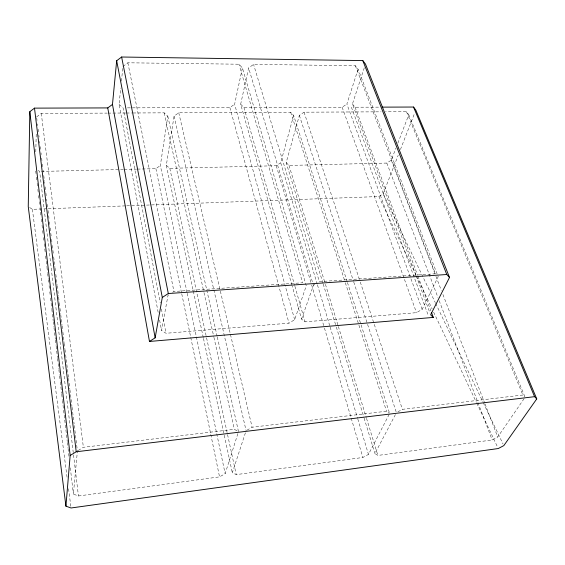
<?xml version="1.0" encoding="UTF-8"?>
<svg xmlns="http://www.w3.org/2000/svg" width="565" height="565" viewBox="0 0 565 565"><rect width="100%" height="100%" fill="white"/><g stroke="black" fill="none" stroke-linecap="round" stroke-linejoin="round"><path stroke-width="0.42" stroke-dasharray="2.83 2.12" d="M35.8 151.851L36.224 133.524M217.313 337.072L238.508 431.625L225.145 473.689L219.545 476.874L78.443 495.978L73.379 494.1L77.412 450.948L74.206 424.718M158.143 312.311L119.06 104.412L120.733 88.034M121.44 81.141L122.767 68.217M187.029 292.423L160.347 165.538L167.805 116.171L164.111 112.838L132.528 112.986M203.294 337.566L166.315 165.397L174.062 116.136L178.752 112.767L290.678 112.244L293.638 115.437L347.171 281.681M122.944 66.493L127.867 62.793L238.974 64.212L242.392 67.864L306.265 285.819L294.655 319.698L288.99 323.166L166.025 333.279L161.562 330.504L168.003 295.361L169.323 294.499M294.655 319.698L234.623 104.221L242.392 67.864M291.971 285.29L240.662 104.207L248.621 67.934L253.565 64.403L355.35 65.702L358.083 69.191L438.193 276.723L422.154 309.352L416.504 312.671L305.044 321.845L301.562 319.14L292.211 286.137M317.219 284.131L280.692 162.748L293.638 115.437M322.954 283.206L286.173 162.621L299.351 115.408L304.048 112.188L381.071 111.828M422.154 309.352L346.868 104.031L358.083 69.191M415.918 275.127L352.433 104.024L364.404 67.426M347.44 282.514L389.624 413.495L368.465 454.408L362.871 457.473L236.234 474.621L232.321 472.721L245.556 432.359M301.562 319.14L313.42 285.332L248.621 67.934M286.173 162.621L288.99 165.432L386.834 163.059L391.277 160.185L395.966 148.023M397.845 143.157L408.785 114.766L406.454 111.708L385.45 111.806M126.715 205.837L378.868 196.535L383.141 193.816L398.198 155.255M400.444 149.506L414.541 113.41M524.101 398.685L497.73 437.02L492.172 439.966L377.886 455.439L374.92 453.54L395.599 414.223M36.605 116.941L41.273 113.41L107.082 113.099M127.436 107.859L229.877 107.569L234.623 104.221M137.415 169.105L155.905 168.66L160.347 165.538M240.662 104.207L243.925 107.527L342.129 107.244L346.868 104.031M166.315 165.397L169.797 168.321L276.243 165.743L280.692 162.748M172.622 292.352L173.942 291.491L302.614 282.775L238.974 64.212M313.42 285.332L314.91 284.407M78.161 450.489L83.387 447.289L234.327 429.329L237.809 431.243M246.849 430.276L252.103 427.218L386.517 411.228L389.002 413.043M397.908 411.843L402.4 409.335L522.865 395.006L524.539 396.679M29.627 207.482L32.382 209.318L47.368 208.768M48.251 208.732L125.833 205.872M41.429 171.428L123.325 169.444M124.201 169.422L136.532 169.126M107.957 113.099L125.508 113.014M126.383 113.014L131.645 112.986M352.433 104.024L355.067 107.209L379.496 107.138M38.251 170.461L39.663 171.47L73.422 453.999M119.06 104.412L123.057 107.873L160.241 302.939M383.141 193.816L435.29 302.642M435.672 303.433L482.877 401.934M483.259 402.725L503.055 444.026M378.868 196.535L416.271 275.487M416.652 276.285L432.14 308.984M433.652 312.17L476.344 402.287M476.726 403.085L497.504 446.95M408.785 114.766L525.09 397.244M406.454 111.708L522.865 395.006M355.35 65.702L435.438 273.778L319.366 281.638L253.565 64.403M391.277 160.185L435.636 275.536M435.947 276.356L441.336 290.361M442.918 294.485L484.742 403.241M485.06 404.06L497.73 437.02M386.834 163.059L437.932 297.395M439.189 300.693L492.172 439.966M355.067 107.209L417.655 275.374M417.959 276.2L430.848 310.821M416.221 275.953L430.022 313.151M351.388 107.216L428.531 316.118M342.129 107.244L416.504 312.671M304.048 112.188L360.011 281.271M360.293 282.105L402.4 409.335M299.351 115.408L353.485 281.208M353.761 282.048L396.411 412.676M290.678 112.244L345.06 281.893M345.328 282.733L386.517 411.228M288.99 165.432L325.172 283.461M325.426 284.301L338.089 325.61M338.35 326.457L366.261 417.5M366.516 418.347L377.886 455.439M323.215 284.047L336.076 326.21M336.33 327.05L363.86 417.281M364.114 418.121L374.92 453.54M317.474 284.979L329.904 326.28M330.158 327.121L357.553 418.164M357.807 419.004L368.465 454.408M276.243 165.743L311.4 284.124M311.647 284.972L324.204 327.248M324.451 328.096L362.871 457.473M243.925 107.527L294.655 285.417M294.902 286.264L305.044 321.845M229.877 107.569L288.99 323.166M178.752 112.767L252.103 427.218M174.062 116.136L246.1 430.714M167.805 116.171L217.122 336.21M164.111 112.838L203.796 291.724M203.986 292.585L213.718 336.45M213.909 337.305L234.327 429.329M169.797 168.321L206.373 336.959M206.564 337.814L236.234 474.621M203.478 338.428L232.321 472.721M187.206 293.284L225.145 473.689M155.905 168.66L181.577 292.981M181.753 293.842L219.545 476.874M127.867 62.793L173.942 291.491M161.399 309.006L166.025 333.279M159.605 320.108L161.562 330.504M32.382 209.318L67.087 477.418M68.556 488.774L71.049 507.984M41.273 113.41L83.387 447.289M36.718 117.817L37.036 120.437M37.459 123.933L37.678 125.684M38.102 129.18L38.427 131.807M38.851 135.303L39.063 137.048M39.599 141.42L39.811 143.171M40.242 146.667L40.56 149.294M40.991 152.79L41.203 154.535M41.626 158.038L41.951 160.658M42.375 164.154L42.7 166.781M43.124 170.277L43.336 172.028M43.766 175.524L44.409 180.772M44.515 181.64L44.727 183.392M45.151 186.888L45.793 192.135M45.899 193.011L46.224 195.631M46.648 199.127L46.86 200.879M47.291 204.375L47.608 207.002M48.039 210.498L48.569 214.87M48.682 215.745L49 218.365M49.423 221.861L49.748 224.489M50.172 227.985L50.709 232.356M50.815 233.232L51.133 235.852M51.563 239.348L51.881 241.975M52.312 245.471L53.272 253.339M53.696 256.842L54.982 267.33M55.088 268.206L55.405 270.826M55.836 274.329L56.373 278.7M56.479 279.569L57.114 284.817M57.227 285.692L58.506 296.187M58.612 297.056L59.254 302.303M59.36 303.179L59.897 307.551M60.003 308.426L60.646 313.674M60.752 314.55L62.03 325.037M62.136 325.913L62.779 331.161M62.885 332.036L64.17 342.524M64.276 343.4L64.919 348.647M65.024 349.523L65.554 353.895M65.66 354.771L68.443 377.498M68.549 378.373L69.827 388.868M69.933 389.744L71.967 406.355M72.073 407.231L74.1 423.842M73.528 454.874L78.443 495.978M35.715 171.061L36.026 173.688M36.435 177.191L36.739 179.811M37.149 183.314L37.452 185.941M37.862 189.445L38.166 192.072M38.575 195.575L38.879 198.202M39.289 201.698L39.599 204.325M40.002 207.828L40.412 211.331M40.518 212.207L40.92 215.71M41.33 219.206L41.641 221.833M42.043 225.336L42.559 229.715M42.657 230.591L43.067 234.094M43.477 237.597L43.78 240.217M44.19 243.72L44.699 248.099M44.805 248.974L45.207 252.477M45.617 255.98L46.125 260.352M46.231 261.228L46.846 266.482M46.944 267.358L47.559 272.613M47.658 273.488L48.272 278.743M48.371 279.619L48.682 282.239M49.091 285.742L49.395 288.369M49.805 291.872L50.108 294.499M50.518 298.002L51.027 302.374M51.133 303.25L51.74 308.504M51.846 309.38L53.174 320.765M53.272 321.633L53.887 326.888M53.986 327.764L55.313 339.148M55.419 340.024L56.027 345.272M56.133 346.147L57.461 357.532M57.559 358.408L58.068 362.779M58.174 363.655L58.781 368.91M58.887 369.785L59.502 375.04M59.6 375.916L60.215 381.17M60.314 382.046L61.642 393.424M61.747 394.299L62.355 399.554M62.461 400.43L67.256 441.576M67.355 442.452L67.969 447.699M68.075 448.575L69.092 457.332M70.314 467.834L73.379 494.1"/><path stroke-width="0.85" d="M107.753 107.915L149.471 341.451L433.306 317.417L430.636 314.804L449.5 277.464L365.491 64.099L362.786 60.575L121.623 57.016L116.672 60.752L112.477 104.426L107.753 107.915L34.5 108.127L29.818 111.693L28.25 206.564L65.928 506.169L71.049 507.984L498.259 448.539L503.818 445.616L536.75 398.911L415.826 110.126L413.524 107.039L382.117 107.131M65.928 506.169L70.166 455.468L29.818 111.693M149.471 341.451L155.149 337.828L162.296 297.451L116.672 60.752M162.296 297.451L168.306 293.532L446.781 274.505L449.5 277.464M70.166 455.468L76.211 451.767L534.575 396.672L536.75 398.911M413.524 107.039L534.575 396.672M362.786 60.575L446.781 274.505M431.462 312.473L433.306 317.417M121.623 57.016L168.306 293.532M112.477 104.426L155.149 337.828M34.5 108.127L76.211 451.767"/></g></svg>
